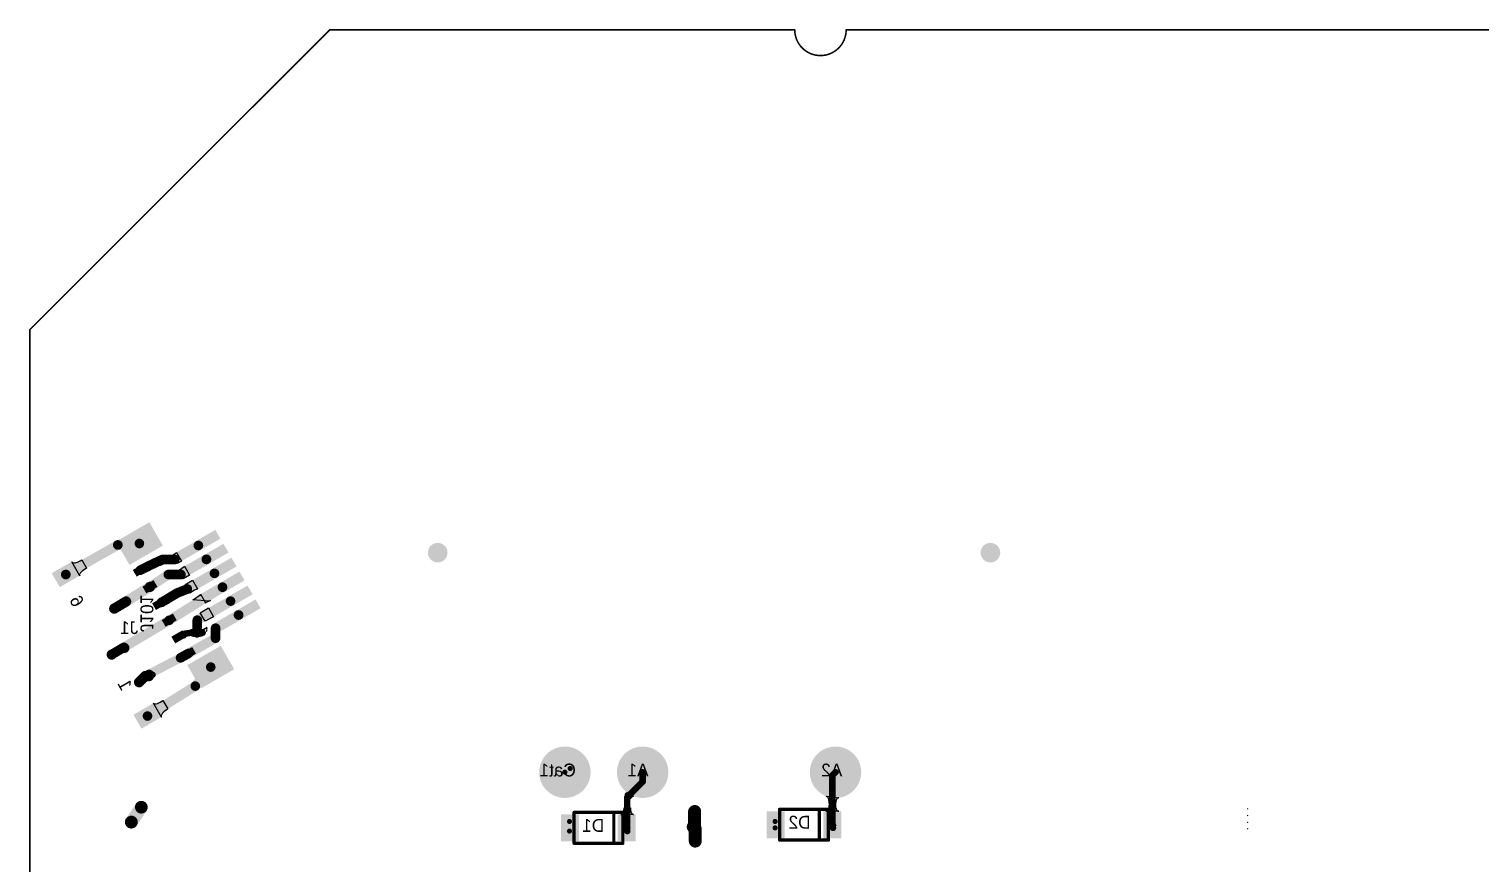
# Model space of a CAD drawing. Header units: millimetres. Extents: x 225 to 632, y 90 to 298.
# Drawn here: x 225.4 to 338.3, y 232.9 to 297.8 of the extents above; entities that cross this region are included whole.
import ezdxf

# ---------------------------------------------------------------- set-up
doc = ezdxf.new("R2010")
doc.units = ezdxf.units.MM
for name, color, linetype in [('BottomLayer', 5, 'Continuous'), ('BottomOverlay', 54, 'Continuous'), ('Mechanical4', 56, 'Continuous'), ('ViaHoleLayer', 16, 'Continuous')]:
    doc.layers.add(name, color=color, linetype=linetype)

# ---------------------------------------------------------------- blocks, each defined once
blk = doc.blocks.new('_____________4_______________B_7')
at = {"layer": 'BottomLayer', "const_width": 2}
blk.add_lwpolyline([(-1, 0, 1), (1, 0, 1)], format="xyb", close=True, dxfattribs=at)
blk = doc.blocks.new('_____________4_______________B_17')
at = {"layer": 'BottomLayer', "const_width": 2}
blk.add_lwpolyline([(-1, 0, 1), (1, 0, 1)], format="xyb", close=True, dxfattribs=at)
blk = doc.blocks.new('_____________4_______________B_18')
at = {"layer": 'BottomLayer', "const_width": 2}
blk.add_lwpolyline([(-1, 0, 1), (1, 0, 1)], format="xyb", close=True, dxfattribs=at)
blk = doc.blocks.new('504050_0691_B_54')
at = {"layer": 'BottomLayer'}
for points in [[(-5.73, 3.49), (-6.98, 3.49), (-5.73, 1.69), (-6.98, 1.69)], [(5.73, 1.69), (6.98, 1.69), (5.73, 3.49), (6.98, 3.49)], [(-3.45, -2.1), (-4.05, -2.1), (-3.45, -3.1), (-4.05, -3.1)], [(-1.95, -2.1), (-2.55, -2.1), (-1.95, -3.1), (-2.55, -3.1)], [(-0.45, -2.1), (-1.05, -2.1), (-0.45, -3.1), (-1.05, -3.1)], [(1.05, -2.1), (0.45, -2.1), (1.05, -3.1), (0.45, -3.1)], [(2.55, -2.1), (1.95, -2.1), (2.55, -3.1), (1.95, -3.1)], [(4.05, -2.1), (3.45, -2.1), (4.05, -3.1), (3.45, -3.1)]]:
    blk.add_solid(points, dxfattribs=at)
at = {"layer": 'BottomOverlay', "text_generation_flag": 2}
for s, p in [('6', (3.75, 3.38)), ('1', (-3.75, 3.38))]:
    blk.add_text(s, height=1, rotation=180, dxfattribs=at).set_placement(p)
blk = doc.blocks.new('TM___P2_F2_B_B_56')
at = {"layer": 'BottomLayer'}
for points in [[(-2.9, -1.05), (-1.5, -1.05), (-2.9, 1.05), (-1.5, 1.05)], [(1.5, -1.05), (2.9, -1.05), (1.5, 1.05), (2.9, 1.05)]]:
    blk.add_solid(points, dxfattribs=at)
at = {"layer": 'BottomOverlay', "const_width": 0.254}
for points in [[(-1.9, -1.2), (-1.9, 1.2)], [(-1.9, 1.2), (1.9, 1.2)], [(1.2, -1.2), (1.2, 1.2)], [(1.9, -1.2), (1.9, 1.2)], [(-1.9, -1.2), (1.9, -1.2)]]:
    blk.add_lwpolyline(points, dxfattribs=at)
at = {"layer": 'BottomOverlay', "const_width": 0.127}
for points in [[(-1.96, 1.2, 1), (-1.84, 1.2, 1)], [(-1.96, 1.2, 1), (-1.84, 1.2, 1)], [(1.14, 1.2, 1), (1.26, 1.2, 1)], [(1.84, 1.2, 1), (1.96, 1.2, 1)], [(1.84, 1.2, 1), (1.96, 1.2, 1)], [(-1.96, -1.2, 1), (-1.84, -1.2, 1)], [(-1.96, -1.2, 1), (-1.84, -1.2, 1)], [(1.14, -1.2, 1), (1.26, -1.2, 1)], [(1.84, -1.2, 1), (1.96, -1.2, 1)], [(1.84, -1.2, 1), (1.96, -1.2, 1)]]:
    blk.add_lwpolyline(points, format="xyb", close=True, dxfattribs=at)
blk = doc.blocks.new('TM___P2_F2_B_B_58')
at = {"layer": 'BottomLayer'}
for points in [[(-2.9, -1.05), (-1.5, -1.05), (-2.9, 1.05), (-1.5, 1.05)], [(1.5, -1.05), (2.9, -1.05), (1.5, 1.05), (2.9, 1.05)]]:
    blk.add_solid(points, dxfattribs=at)
at = {"layer": 'BottomOverlay', "const_width": 0.254}
for points in [[(-1.9, -1.2), (-1.9, 1.2)], [(-1.9, 1.2), (1.9, 1.2)], [(1.2, -1.2), (1.2, 1.2)], [(1.9, -1.2), (1.9, 1.2)], [(-1.9, -1.2), (1.9, -1.2)]]:
    blk.add_lwpolyline(points, dxfattribs=at)
at = {"layer": 'BottomOverlay', "const_width": 0.127}
for points in [[(-1.96, 1.2, 1), (-1.84, 1.2, 1)], [(-1.96, 1.2, 1), (-1.84, 1.2, 1)], [(1.14, 1.2, 1), (1.26, 1.2, 1)], [(1.84, 1.2, 1), (1.96, 1.2, 1)], [(1.84, 1.2, 1), (1.96, 1.2, 1)], [(-1.96, -1.2, 1), (-1.84, -1.2, 1)], [(-1.96, -1.2, 1), (-1.84, -1.2, 1)], [(1.14, -1.2, 1), (1.26, -1.2, 1)], [(1.84, -1.2, 1), (1.96, -1.2, 1)], [(1.84, -1.2, 1), (1.96, -1.2, 1)]]:
    blk.add_lwpolyline(points, format="xyb", close=True, dxfattribs=at)
blk = doc.blocks.new('CESI_B7023293_78')
at = {"layer": 'BottomLayer', "const_width": 0.762}
blk.add_lwpolyline([(39.62, 18.5, 1), (40.38, 18.5, 1)], format="xyb", close=True, dxfattribs=at)
blk = doc.blocks.new('CESI_B7023293_80')
at = {"layer": 'BottomLayer', "const_width": 0.762}
blk.add_lwpolyline([(39.62, 18.5, 1), (40.38, 18.5, 1)], format="xyb", close=True, dxfattribs=at)
blk = doc.blocks.new('AXON6P_B_115')
at = {"layer": 'BottomLayer'}
for points in [[(-6.6, 2.4), (-4.5, 2.4), (-6.6, 5.4), (-4.5, 5.4)], [(4.5, 2.4), (6.6, 2.4), (4.5, 5.4), (6.6, 5.4)], [(-3.52, -1.75), (-2.73, -1.75), (-3.52, 1.75), (-2.73, 1.75)], [(-2.27, -1.75), (-1.48, -1.75), (-2.27, 1.75), (-1.48, 1.75)], [(-1.02, -1.75), (-0.23, -1.75), (-1.02, 1.75), (-0.23, 1.75)], [(0.23, -1.75), (1.02, -1.75), (0.23, 1.75), (1.02, 1.75)], [(1.48, -1.75), (2.27, -1.75), (1.48, 1.75), (2.27, 1.75)], [(2.73, -1.75), (3.52, -1.75), (2.73, 1.75), (3.52, 1.75)]]:
    blk.add_solid(points, dxfattribs=at)
at = {"layer": 'BottomOverlay', "text_generation_flag": 2}
for s, p in [('1', (-3.13, 3.59)), ('6', (3.13, 3.59))]:
    blk.add_text(s, height=1, rotation=180, dxfattribs=at).set_placement(p)

msp = doc.modelspace()

# ---------------------------------------------------------------- linework, layer by layer
at = {"layer": 'BottomLayer'}
for p, q in [((229.34, 255.29), (228.72, 256.37)), ((228.72, 256.37), (228.75, 256.33)), ((229.15, 256.35), (229.26, 256.39)), ((229.26, 256.39), (229.37, 256.45)), ((229.37, 256.45), (229.5, 256.52)), ((229.5, 256.52), (229.87, 255.87)), ((236.53, 256.87), (236.87, 257.09)), ((236.92, 256.23), (236.53, 256.87)), ((236.87, 257.09), (237.25, 256.42)), ((237.24, 256.41), (236.92, 256.23)), ((237.25, 256.42), (237.24, 256.41)), ((237.25, 256.42), (237.25, 256.42)), ((228.75, 256.33), (228.79, 256.3)), ((228.79, 256.3), (228.84, 256.29)), ((228.84, 256.29), (228.9, 256.29)), ((228.9, 256.29), (228.97, 256.3)), ((228.97, 256.3), (229.06, 256.32)), ((229.06, 256.32), (229.15, 256.35)), ((229.34, 255.43), (229.32, 255.38)), ((229.32, 255.38), (229.32, 255.33)), ((229.32, 255.33), (229.34, 255.29)), ((229.37, 255.48), (229.34, 255.43)), ((229.41, 255.54), (229.37, 255.48)), ((229.47, 255.6), (229.41, 255.54)), ((229.55, 255.66), (229.47, 255.6)), ((229.75, 255.8), (229.55, 255.66)), ((229.87, 255.87), (229.75, 255.8)), ((234.13, 256.05), (234.16, 256.06)), ((234.37, 255.6), (234.13, 256.05)), ((234.16, 256.06), (234.21, 256.09)), ((234.21, 256.09), (234.23, 256.1)), ((234.23, 256.1), (234.24, 256.11)), ((234.24, 256.11), (234.25, 256.12)), ((234.25, 256.12), (234.26, 256.14)), ((234.26, 256.15), (234.27, 256.16)), ((234.26, 256.14), (234.26, 256.15)), ((234.27, 256.16), (234.53, 255.65)), ((234.39, 255.61), (234.37, 255.6)), ((234.41, 255.62), (234.39, 255.61)), ((234.45, 255.64), (234.41, 255.62)), ((234.46, 255.65), (234.45, 255.64)), ((234.48, 255.65), (234.46, 255.65)), ((234.49, 255.65), (234.48, 255.65)), ((234.51, 255.65), (234.49, 255.65)), ((234.52, 255.65), (234.51, 255.65)), ((234.53, 255.65), (234.52, 255.65)), ((237.01, 255.7), (237.1, 255.75)), ((237.39, 255.05), (237.01, 255.7)), ((237.1, 255.75), (237.47, 256)), ((237.88, 255.34), (237.39, 255.05)), ((237.47, 256), (237.48, 256.02)), ((237.48, 256.02), (237.48, 256.03)), ((237.48, 256.03), (237.88, 255.34)), ((237.51, 254.57), (238.1, 254.94)), ((237.89, 253.93), (237.51, 254.57)), ((238.27, 254.15), (237.89, 253.93)), ((238.1, 254.94), (238.5, 254.26)), ((238.44, 254.23), (238.27, 254.15)), ((238.47, 254.25), (238.44, 254.23)), ((238.49, 254.26), (238.47, 254.25)), ((238.5, 254.26), (238.49, 254.26)), ((238.13, 253.4), (238.25, 253.48)), ((239.4, 253.3), (238.13, 253.4)), ((238.25, 253.48), (238.69, 253.79)), ((238.69, 253.79), (238.72, 253.82)), ((238.72, 253.82), (238.73, 253.84)), ((238.73, 253.84), (238.73, 253.86)), ((238.73, 253.86), (239.13, 253.17)), ((239.13, 253.17), (239.29, 253.27)), ((239.29, 253.27), (239.51, 253.37)), ((239.51, 253.37), (239.4, 253.3)), ((238.71, 252.39), (239.35, 252.78)), ((239.09, 251.74), (238.71, 252.39)), ((239.58, 252.02), (239.09, 251.74)), ((239.35, 252.78), (239.75, 252.09)), ((239.68, 252.07), (239.58, 252.02)), ((239.72, 252.08), (239.68, 252.07)), ((239.74, 252.09), (239.72, 252.08)), ((239.75, 252.09), (239.74, 252.09)), ((238, 250.6), (238, 251.1)), ((238, 251.1), (238.03, 251.1)), ((238.03, 251.1), (238.11, 251.11)), ((238.11, 251.11), (238.13, 251.11)), ((238.13, 251.11), (238.15, 251.11)), ((238.15, 251.11), (238.17, 251.12)), ((238.17, 251.12), (238.19, 251.13)), ((238.19, 251.13), (238.2, 251.13)), ((238.2, 251.13), (238.21, 251.14)), ((238.21, 251.14), (238.21, 250.56)), ((238.69, 250.56), (238.69, 251.14)), ((238.69, 251.14), (238.7, 251.13)), ((238.7, 251.13), (238.71, 251.13)), ((238.71, 251.13), (238.73, 251.12)), ((238.73, 251.12), (238.75, 251.11)), ((238.75, 251.11), (238.77, 251.11)), ((238.77, 251.11), (238.79, 251.11)), ((238.79, 251.11), (238.84, 251.1)), ((238.84, 251.1), (238.9, 251.1)), ((238.9, 251.1), (238.9, 250.6)), ((238.06, 250.6), (238, 250.6)), ((238.11, 250.59), (238.06, 250.6)), ((238.13, 250.59), (238.11, 250.59)), ((238.15, 250.59), (238.13, 250.59)), ((238.17, 250.58), (238.15, 250.59)), ((238.19, 250.57), (238.17, 250.58)), ((238.2, 250.57), (238.19, 250.57)), ((238.21, 250.56), (238.2, 250.57)), ((238.7, 250.57), (238.69, 250.56)), ((238.71, 250.57), (238.7, 250.57)), ((238.73, 250.58), (238.71, 250.57)), ((238.75, 250.59), (238.73, 250.58)), ((238.77, 250.59), (238.75, 250.59)), ((238.79, 250.59), (238.77, 250.59)), ((238.87, 250.6), (238.79, 250.59)), ((238.9, 250.6), (238.87, 250.6)), ((235.69, 244.28), (235.07, 245.36)), ((235.07, 245.36), (235.1, 245.33)), ((235.1, 245.33), (235.14, 245.31)), ((235.14, 245.31), (235.18, 245.3)), ((235.18, 245.3), (235.24, 245.31)), ((235.24, 245.31), (235.31, 245.32)), ((235.31, 245.32), (235.39, 245.35)), ((235.39, 245.35), (235.48, 245.39)), ((235.48, 245.39), (235.58, 245.44)), ((235.58, 245.44), (235.81, 245.57)), ((235.81, 245.57), (236.19, 244.92)), ((235.68, 244.44), (235.67, 244.39)), ((235.67, 244.39), (235.67, 244.33)), ((235.67, 244.33), (235.69, 244.28)), ((235.71, 244.5), (235.68, 244.44)), ((235.75, 244.56), (235.71, 244.5)), ((235.8, 244.63), (235.75, 244.56)), ((235.88, 244.7), (235.8, 244.63)), ((236.07, 244.84), (235.88, 244.7)), ((236.19, 244.92), (236.07, 244.84)), ((271.75, 238.23), (271.89, 238.43)), ((271.89, 238.43), (272.4, 238.14)), ((271.67, 237.22), (272.17, 237.22)), ((271.67, 237.13), (271.67, 237.22)), ((272.1, 237.88), (271.75, 238.23)), ((272.28, 238.05), (272.1, 237.88)), ((272.17, 237.22), (272.18, 237.13)), ((272.34, 238.1), (272.28, 238.05)), ((272.36, 238.12), (272.34, 238.1)), ((272.38, 238.13), (272.36, 238.12)), ((272.39, 238.14), (272.38, 238.13)), ((272.4, 238.14), (272.39, 238.14)), ((287.43, 238.12), (287.39, 238.14)), ((287.39, 238.14), (288.38, 238.02)), ((287.47, 238.09), (287.43, 238.12)), ((287.51, 238.05), (287.47, 238.09)), ((287.54, 238), (287.51, 238.05)), ((287.57, 237.95), (287.54, 238)), ((287.59, 237.89), (287.57, 237.95)), ((287.6, 237.82), (287.59, 237.89)), ((287.59, 237.15), (287.6, 237.22)), ((287.62, 237.74), (287.6, 237.82)), ((287.6, 237.22), (287.62, 237.29)), ((287.62, 237.66), (287.62, 237.74)), ((287.63, 237.56), (287.62, 237.66)), ((287.62, 237.38), (287.63, 237.47)), ((287.62, 237.29), (287.62, 237.38)), ((288.12, 237.5), (287.63, 237.56)), ((287.63, 237.47), (288.12, 237.47)), ((288.13, 237.59), (288.12, 237.5)), ((288.12, 237.47), (288.13, 237.38)), ((288.14, 237.68), (288.13, 237.59)), ((288.13, 237.38), (288.13, 237.29)), ((288.13, 237.29), (288.15, 237.22)), ((288.15, 237.75), (288.14, 237.68)), ((288.17, 237.81), (288.15, 237.75)), ((288.15, 237.22), (288.16, 237.15)), ((288.19, 237.87), (288.17, 237.81)), ((288.22, 237.92), (288.19, 237.87)), ((288.25, 237.96), (288.22, 237.92)), ((288.29, 237.99), (288.25, 237.96)), ((288.33, 238.01), (288.29, 237.99)), ((288.38, 238.02), (288.33, 238.01)), ((272.42, 236.72), (271.42, 236.72)), ((271.42, 236.72), (271.47, 236.72)), ((271.47, 236.72), (271.51, 236.74)), ((271.51, 236.74), (271.55, 236.76)), ((271.55, 236.76), (271.58, 236.8)), ((271.58, 236.8), (271.61, 236.84)), ((271.61, 236.84), (271.63, 236.9)), ((271.63, 236.9), (271.65, 236.97)), ((271.65, 236.97), (271.66, 237.04)), ((271.66, 237.04), (271.67, 237.13)), ((272.18, 237.13), (272.18, 237.04)), ((272.18, 237.04), (272.2, 236.97)), ((272.2, 236.97), (272.21, 236.9)), ((272.21, 236.9), (272.24, 236.84)), ((272.24, 236.84), (272.26, 236.8)), ((272.26, 236.8), (272.3, 236.76)), ((272.3, 236.76), (272.33, 236.74)), ((272.33, 236.74), (272.38, 236.72)), ((272.38, 236.72), (272.42, 236.72)), ((288.37, 236.97), (287.38, 236.97)), ((287.38, 236.97), (287.42, 236.97)), ((287.42, 236.97), (287.47, 236.99)), ((287.47, 236.99), (287.5, 237.01)), ((287.5, 237.01), (287.54, 237.05)), ((287.54, 237.05), (287.56, 237.09)), ((287.56, 237.09), (287.59, 237.15)), ((288.16, 237.15), (288.19, 237.09)), ((288.19, 237.09), (288.21, 237.05)), ((288.21, 237.05), (288.25, 237.01)), ((288.25, 237.01), (288.28, 236.99)), ((288.28, 236.99), (288.33, 236.97)), ((288.33, 236.97), (288.37, 236.97))]:
    msp.add_line(p, q, dxfattribs=at)
for points, const_width in [([(228.25, 255.38), (232.3, 257.68)], 0.75), ([(232.3, 257.68), (233.98, 257.79)], 0.75), ([(236.72, 256.55), (238.56, 257.64)], 0.75), ([(234.25, 255.82), (234.64, 256.01)], 0.75), ([(234.62, 256.02), (234.64, 256.02)], 0.75), ([(234.64, 256.02), (235.04, 256.21)], 0.75), ([(234.63, 256.03), (234.99, 256.21)], 0.5), ([(235.04, 256.21), (235.42, 256.39)], 0.75), ([(234.99, 256.21), (235.03, 256.23)], 0.5), ([(235.03, 256.23), (235.4, 256.43)], 0.5), ([(235.42, 256.39), (235.77, 256.55)], 0.75), ([(235.77, 256.55), (236.72, 256.55)], 0.75), ([(237.2, 255.38), (239.19, 256.56)], 0.75), ([(234.05, 255.72), (234.25, 255.82)], 0.75), ([(234.05, 255.72), (234.15, 255.83)], 0.5), ([(234.15, 255.83), (234.25, 255.83)], 0.5), ([(234.25, 255.83), (234.62, 256.02)], 0.5), ([(234.62, 256.02), (234.63, 256.03)], 0.5), ([(234.8, 254.42), (236.22, 255.38)], 0.75), ([(236.22, 255.38), (237.2, 255.38)], 0.75), ([(237.7, 254.25), (239.81, 255.47)], 0.75), ([(232.94, 253.28), (234.8, 254.42)], 0.8), ([(236.3, 251.82), (240.44, 254.39)], 0.75), ([(236.48, 253.68), (236.9, 253.93)], 0.75), ([(236.9, 253.93), (237.7, 254.25)], 0.75), ([(232.02, 252.73), (232.94, 253.28)], 0.8), ([(235.55, 253.12), (235.69, 253.21)], 0.5), ([(235.69, 253.21), (236.09, 253.44)], 0.75), ([(236.09, 253.44), (236.48, 253.68)], 0.75), ([(238.47, 251.83), (241.06, 253.31)], 0.75), ([(232.77, 249.72), (236.3, 251.82)], 0.75), ([(238.45, 250.86), (238.47, 251.83)], 0.75), ([(239.9, 251.2), (241.69, 252.23)], 0.75), ([(237.05, 250.52), (237.17, 250.65)], 0.5), ([(237.17, 250.65), (237.42, 250.65)], 0.5), ([(237.42, 250.68), (237.52, 250.78)], 0.5), ([(237.42, 250.65), (237.42, 250.68)], 0.5), ([(237.52, 250.78), (238, 250.85)], 0.5), ([(237.79, 249.24), (239.9, 250.43)], 0.75), ([(238, 250.85), (238.45, 250.85)], 0.5), ([(238.45, 250.85), (238.45, 250.86)], 0.75), ([(238.45, 250.86), (238.45, 250.86)], 0.75), ([(238.45, 250.85), (238.9, 250.85)], 0.5), ([(239.9, 250.43), (239.9, 251.2)], 0.75), ([(231.82, 249.15), (232.77, 249.72)], 0.75), ([(232.77, 249.67), (232.79, 249.69)], 0.6), ([(237.18, 248.9), (237.79, 249.24)], 0.75), ([(234.7, 247.62), (237.18, 248.9)], 0.7), ([(237.18, 248.9), (237.18, 248.9)], 0.75), ([(237.18, 248.9), (237.8, 249.22)], 0.7), ([(238.32, 246.7), (239.52, 248.18)], 0.75), ([(233.95, 247), (234.43, 247.48)], 0.8), ([(234.43, 247.48), (234.72, 247.48)], 0.8), ([(234.43, 247.48), (234.7, 247.62)], 0.5), ([(234.72, 247.48), (234.72, 247.58)], 0.8), ([(234.72, 247.58), (235, 247.58)], 0.5), ([(234.61, 244.37), (238.32, 246.7)], 0.75), ([(271.92, 238.06), (273.12, 239.26)], 0.5), ([(273.12, 239.26), (273.12, 240)], 0.5), ([(287.87, 239.75), (288.12, 240)], 0.5), ([(287.87, 235.92), (287.87, 239.75)], 0.5), ([(271.92, 236.17), (271.92, 238.06)], 0.5), ([(233.35, 236.12), (234.13, 237.28)], 1), ([(277.15, 236.92), (277.17, 236.95)], 1), ([(277.15, 235.75), (277.15, 236.92)], 1), ([(271.92, 235.72), (271.92, 236.17)], 0.5), ([(277.05, 235.75), (277.21, 235.59)], 1), ([(277.05, 235.75), (277.15, 235.75)], 1), ([(277.21, 234.64), (277.21, 235.59)], 1), ([(287.87, 235.92), (287.92, 235.87)], 0.5), ([(287.87, 235.72), (287.87, 235.92)], 0.5), ([(287.92, 235.67), (287.92, 235.87)], 0.5), ([(271.88, 235.67), (271.92, 235.72)], 0.5), ([(271.88, 235.67), (271.92, 235.63)], 0.5), ([(271.92, 235.42), (271.92, 235.63)], 0.5), ([(287.87, 235.72), (287.92, 235.67)], 0.5)]:
    msp.add_lwpolyline(points, dxfattribs=dict(at, const_width=const_width))
for points, const_width in [([(232.11, 257.68, 1), (232.49, 257.68, 1)], 0.375), ([(232.11, 257.68, 1), (232.49, 257.68, 1)], 0.375), ([(233.79, 257.79, 1), (234.16, 257.79, 1)], 0.375), ([(238.38, 257.64, 1), (238.75, 257.64, 1)], 0.375), ([(234.43, 256.02, 1), (234.8, 256.02, 1)], 0.375), ([(234.45, 256.02, 1), (234.82, 256.02, 1)], 0.375), ([(234.45, 256.02, 1), (234.82, 256.02, 1)], 0.375), ([(234.45, 256.01, 1), (234.83, 256.01, 1)], 0.375), ([(234.85, 256.21, 1), (235.22, 256.21, 1)], 0.375), ([(234.85, 256.21, 1), (235.22, 256.21, 1)], 0.375), ([(234.87, 256.21, 1), (235.12, 256.21, 1)], 0.25), ([(234.87, 256.21, 1), (235.12, 256.21, 1)], 0.25), ([(234.9, 256.23, 1), (235.15, 256.23, 1)], 0.25), ([(234.9, 256.23, 1), (235.15, 256.23, 1)], 0.25), ([(234.93, 256.23, 1), (235.13, 256.23, 1)], 0.2), ([(235.23, 256.39, 1), (235.61, 256.39, 1)], 0.375), ([(235.23, 256.39, 1), (235.61, 256.39, 1)], 0.375), ([(235.28, 256.43, 1), (235.52, 256.43, 1)], 0.25), ([(235.3, 256.43, 1), (235.5, 256.43, 1)], 0.2), ([(235.59, 256.55, 1), (235.96, 256.55, 1)], 0.375), ([(235.59, 256.55, 1), (235.96, 256.55, 1)], 0.375), ([(236.54, 256.55, 1), (236.91, 256.55, 1)], 0.375), ([(236.54, 256.55, 1), (236.91, 256.55, 1)], 0.375), ([(239, 256.56, 1), (239.38, 256.56, 1)], 0.375), ([(228.06, 255.38, 1), (228.44, 255.38, 1)], 0.375), ([(228.15, 255.38, 1), (228.35, 255.38, 1)], 0.2), ([(233.72, 255.58, 1), (233.92, 255.58, 1)], 0.2), ([(233.86, 255.72, 1), (234.23, 255.72, 1)], 0.375), ([(233.92, 255.72, 1), (234.17, 255.72, 1)], 0.25), ([(234.06, 255.82, 1), (234.44, 255.82, 1)], 0.375), ([(234.06, 255.82, 1), (234.44, 255.82, 1)], 0.375), ([(234.03, 255.83, 1), (234.28, 255.83, 1)], 0.25), ([(234.03, 255.83, 1), (234.28, 255.83, 1)], 0.25), ([(234.13, 255.83, 1), (234.37, 255.83, 1)], 0.25), ([(234.13, 255.83, 1), (234.37, 255.83, 1)], 0.25), ([(234.15, 255.83, 1), (234.35, 255.83, 1)], 0.2), ([(234.49, 256.02, 1), (234.74, 256.02, 1)], 0.25), ([(234.49, 256.02, 1), (234.74, 256.02, 1)], 0.25), ([(234.51, 256.03, 1), (234.76, 256.03, 1)], 0.25), ([(234.51, 256.03, 1), (234.76, 256.03, 1)], 0.25), ([(234.54, 256.01, 1), (234.74, 256.01, 1)], 0.2), ([(236.04, 255.38, 1), (236.41, 255.38, 1)], 0.375), ([(236.04, 255.38, 1), (236.41, 255.38, 1)], 0.375), ([(237.01, 255.38, 1), (237.39, 255.38, 1)], 0.375), ([(237.01, 255.38, 1), (237.39, 255.38, 1)], 0.375), ([(239.63, 255.47, 1), (240, 255.47, 1)], 0.375), ([(234.6, 254.42, 1), (235, 254.42, 1)], 0.4), ([(234.61, 254.42, 1), (234.98, 254.42, 1)], 0.375), ([(236.71, 253.93, 1), (237.09, 253.93, 1)], 0.375), ([(236.71, 253.93, 1), (237.09, 253.93, 1)], 0.375), ([(236.8, 253.93, 1), (237, 253.93, 1)], 0.2), ([(237.51, 254.25, 1), (237.89, 254.25, 1)], 0.375), ([(237.51, 254.25, 1), (237.89, 254.25, 1)], 0.375), ([(240.25, 254.39, 1), (240.63, 254.39, 1)], 0.375), ([(231.82, 252.73, 1), (232.22, 252.73, 1)], 0.4), ([(231.82, 252.73, 1), (232.22, 252.73, 1)], 0.4), ([(232.74, 253.28, 1), (233.14, 253.28, 1)], 0.4), ([(232.74, 253.28, 1), (233.14, 253.28, 1)], 0.4), ([(232.74, 253.28, 1), (233.14, 253.28, 1)], 0.4), ([(235.23, 252.98, 1), (235.42, 252.98, 1)], 0.2), ([(235.42, 253.12, 1), (235.67, 253.12, 1)], 0.25), ([(235.51, 253.21, 1), (235.88, 253.21, 1)], 0.375), ([(235.57, 253.21, 1), (235.82, 253.21, 1)], 0.25), ([(235.6, 253.2, 1), (235.8, 253.2, 1)], 0.2), ([(235.9, 253.44, 1), (236.28, 253.44, 1)], 0.375), ([(235.9, 253.44, 1), (236.28, 253.44, 1)], 0.375), ([(236, 253.42, 1), (236.2, 253.42, 1)], 0.2), ([(236.3, 253.68, 1), (236.67, 253.68, 1)], 0.375), ([(236.3, 253.68, 1), (236.67, 253.68, 1)], 0.375), ([(236.4, 253.65, 1), (236.6, 253.65, 1)], 0.2), ([(240.88, 253.31, 1), (241.25, 253.31, 1)], 0.375), ([(236.11, 251.82, 1), (236.48, 251.82, 1)], 0.375), ([(236.11, 251.82, 1), (236.48, 251.82, 1)], 0.375), ([(238.29, 251.83, 1), (238.66, 251.83, 1)], 0.375), ([(238.29, 251.83, 1), (238.66, 251.83, 1)], 0.375), ([(241.5, 252.23, 1), (241.88, 252.23, 1)], 0.375), ([(236.92, 250.52, 1), (237.17, 250.52, 1)], 0.25), ([(237.05, 250.65, 1), (237.3, 250.65, 1)], 0.25), ([(237.05, 250.65, 1), (237.3, 250.65, 1)], 0.25), ([(237.3, 250.68, 1), (237.55, 250.68, 1)], 0.25), ([(237.3, 250.68, 1), (237.55, 250.68, 1)], 0.25), ([(237.3, 250.65, 1), (237.55, 250.65, 1)], 0.25), ([(237.3, 250.65, 1), (237.55, 250.65, 1)], 0.25), ([(237.32, 250.65, 1), (237.52, 250.65, 1)], 0.2), ([(237.4, 250.78, 1), (237.65, 250.78, 1)], 0.25), ([(237.4, 250.78, 1), (237.65, 250.78, 1)], 0.25), ([(237.88, 250.85, 1), (238.12, 250.85, 1)], 0.25), ([(237.88, 250.85, 1), (238.12, 250.85, 1)], 0.25), ([(237.9, 250.85, 1), (238.1, 250.85, 1)], 0.2), ([(238.26, 250.86, 1), (238.64, 250.86, 1)], 0.375), ([(238.26, 250.86, 1), (238.64, 250.86, 1)], 0.375), ([(238.26, 250.86, 1), (238.64, 250.86, 1)], 0.375), ([(238.26, 250.86, 1), (238.64, 250.86, 1)], 0.375), ([(238.26, 250.85, 1), (238.64, 250.85, 1)], 0.375), ([(238.32, 250.85, 1), (238.57, 250.85, 1)], 0.25), ([(238.32, 250.85, 1), (238.57, 250.85, 1)], 0.25), ([(238.35, 250.85, 1), (238.55, 250.85, 1)], 0.2), ([(238.78, 250.85, 1), (239.02, 250.85, 1)], 0.25), ([(238.8, 250.85, 1), (239, 250.85, 1)], 0.2), ([(239.71, 251.2, 1), (240.09, 251.2, 1)], 0.375), ([(239.71, 251.2, 1), (240.09, 251.2, 1)], 0.375), ([(239.71, 250.43, 1), (240.09, 250.43, 1)], 0.375), ([(239.71, 250.43, 1), (240.09, 250.43, 1)], 0.375), ([(232.59, 249.72, 1), (232.96, 249.72, 1)], 0.375), ([(232.59, 249.72, 1), (232.96, 249.72, 1)], 0.375), ([(232.6, 249.67, 1), (233, 249.67, 1)], 0.4), ([(232.62, 249.67, 1), (232.92, 249.67, 1)], 0.3), ([(232.64, 249.69, 1), (232.94, 249.69, 1)], 0.3), ([(236.78, 250.4, 1), (236.97, 250.4, 1)], 0.2), ([(237.6, 249.24, 1), (237.97, 249.24, 1)], 0.375), ([(237.6, 249.24, 1), (237.97, 249.24, 1)], 0.375), ([(231.63, 249.15, 1), (232.02, 249.15, 1)], 0.4), ([(231.64, 249.15, 1), (232.01, 249.15, 1)], 0.375), ([(236.99, 248.9, 1), (237.36, 248.9, 1)], 0.375), ([(236.99, 248.9, 1), (237.36, 248.9, 1)], 0.375), ([(236.99, 248.9, 1), (237.36, 248.9, 1)], 0.375), ([(237, 248.9, 1), (237.35, 248.9, 1)], 0.35), ([(237, 248.9, 1), (237.35, 248.9, 1)], 0.35), ([(237.62, 249.22, 1), (237.97, 249.22, 1)], 0.35), ([(239.34, 248.18, 1), (239.71, 248.18, 1)], 0.375), ([(233.75, 247, 1), (234.15, 247, 1)], 0.4), ([(233.75, 247, 1), (234.15, 247, 1)], 0.4), ([(234.23, 247.48, 1), (234.63, 247.48, 1)], 0.4), ([(234.23, 247.48, 1), (234.63, 247.48, 1)], 0.4), ([(234.3, 247.48, 1), (234.55, 247.48, 1)], 0.25), ([(234.52, 247.58, 1), (234.92, 247.58, 1)], 0.4), ([(234.52, 247.58, 1), (234.92, 247.58, 1)], 0.4), ([(234.52, 247.48, 1), (234.92, 247.48, 1)], 0.4), ([(234.52, 247.48, 1), (234.92, 247.48, 1)], 0.4), ([(234.53, 247.62, 1), (234.88, 247.62, 1)], 0.35), ([(234.58, 247.62, 1), (234.83, 247.62, 1)], 0.25), ([(234.6, 247.58, 1), (234.85, 247.58, 1)], 0.25), ([(234.88, 247.58, 1), (235.12, 247.58, 1)], 0.25), ([(238.14, 246.7, 1), (238.51, 246.7, 1)], 0.375), ([(238.14, 246.7, 1), (238.51, 246.7, 1)], 0.375), ([(234.42, 244.37, 1), (234.79, 244.37, 1)], 0.375), ([(234.51, 244.37, 1), (234.71, 244.37, 1)], 0.2), ([(266.97, 240, 1), (267.17, 240, 1)], 0.2), ([(267.38, 240.29, 1), (267.58, 240.29, 1)], 0.2), ([(273, 240, 1), (273.25, 240, 1)], 0.25), ([(273, 239.26, 1), (273.25, 239.26, 1)], 0.25), ([(273, 239.26, 1), (273.25, 239.26, 1)], 0.25), ([(287.75, 239.75, 1), (288, 239.75, 1)], 0.25), ([(287.75, 239.75, 1), (288, 239.75, 1)], 0.25), ([(288, 240, 1), (288.25, 240, 1)], 0.25), ([(271.8, 238.06, 1), (272.05, 238.06, 1)], 0.25), ([(271.8, 238.06, 1), (272.05, 238.06, 1)], 0.25), ([(233.88, 237.28, 1), (234.37, 237.28, 1)], 0.5), ([(233.92, 237.28, 1), (234.32, 237.28, 1)], 0.4), ([(276.9, 236.92, 1), (277.4, 236.92, 1)], 0.5), ([(276.9, 236.92, 1), (277.4, 236.92, 1)], 0.5), ([(276.92, 236.95, 1), (277.42, 236.95, 1)], 0.5), ([(276.97, 236.95, 1), (277.37, 236.95, 1)], 0.4), ([(233.1, 236.12, 1), (233.6, 236.12, 1)], 0.5), ([(233.15, 236.12, 1), (233.55, 236.12, 1)], 0.4), ([(267.33, 236.17, 1), (267.52, 236.17, 1)], 0.2), ([(271.8, 236.17, 1), (272.05, 236.17, 1)], 0.25), ([(271.8, 236.17, 1), (272.05, 236.17, 1)], 0.25), ([(271.82, 236.17, 1), (272.02, 236.17, 1)], 0.2), ([(276.8, 235.75, 1), (277.3, 235.75, 1)], 0.5), ([(276.8, 235.75, 1), (277.3, 235.75, 1)], 0.5), ([(276.9, 235.75, 1), (277.4, 235.75, 1)], 0.5), ([(276.9, 235.75, 1), (277.4, 235.75, 1)], 0.5), ([(276.96, 235.59, 1), (277.46, 235.59, 1)], 0.5), ([(276.96, 235.59, 1), (277.46, 235.59, 1)], 0.5), ([(276.95, 235.75, 1), (277.35, 235.75, 1)], 0.4), ([(283.32, 236.17, 1), (283.52, 236.17, 1)], 0.2), ([(287.75, 235.92, 1), (288, 235.92, 1)], 0.25), ([(287.75, 235.92, 1), (288, 235.92, 1)], 0.25), ([(287.75, 235.92, 1), (288, 235.92, 1)], 0.25), ([(287.8, 235.87, 1), (288.05, 235.87, 1)], 0.25), ([(287.8, 235.87, 1), (288.05, 235.87, 1)], 0.25), ([(287.82, 236.17, 1), (288.02, 236.17, 1)], 0.2), ([(267.33, 235.42, 1), (267.52, 235.42, 1)], 0.2), ([(271.75, 235.67, 1), (272, 235.67, 1)], 0.25), ([(271.75, 235.67, 1), (272, 235.67, 1)], 0.25), ([(271.8, 235.72, 1), (272.05, 235.72, 1)], 0.25), ([(271.8, 235.72, 1), (272.05, 235.72, 1)], 0.25), ([(271.8, 235.63, 1), (272.05, 235.63, 1)], 0.25), ([(271.8, 235.63, 1), (272.05, 235.63, 1)], 0.25), ([(271.8, 235.42, 1), (272.05, 235.42, 1)], 0.25), ([(271.82, 235.42, 1), (272.02, 235.42, 1)], 0.2), ([(276.96, 234.64, 1), (277.46, 234.64, 1)], 0.5), ([(277.01, 234.64, 1), (277.41, 234.64, 1)], 0.4), ([(283.32, 235.67, 1), (283.52, 235.67, 1)], 0.2), ([(287.75, 235.72, 1), (288, 235.72, 1)], 0.25), ([(287.75, 235.72, 1), (288, 235.72, 1)], 0.25), ([(287.8, 235.67, 1), (288.05, 235.67, 1)], 0.25), ([(287.8, 235.67, 1), (288.05, 235.67, 1)], 0.25), ([(287.82, 235.67, 1), (288.02, 235.67, 1)], 0.2)]:
    msp.add_lwpolyline(points, format="xyb", close=True, dxfattribs=dict(at, const_width=const_width))
at = {"layer": 'Mechanical4', "const_width": 0.12}
for points in [[(225.45, 274.42), (248.78, 297.75)], [(248.78, 297.75), (284.95, 297.75)], [(288.95, 297.75), (585.95, 297.75)], [(225.45, 112.77), (225.45, 274.42)]]:
    msp.add_lwpolyline(points, dxfattribs=at)
at = {"layer": 'Mechanical4', "const_width": 0.06}
for points in [[(248.75, 297.75, 1), (248.81, 297.75, 1)], [(248.75, 297.75, 1), (248.81, 297.75, 1)], [(284.92, 297.75, 1), (284.98, 297.75, 1)], [(284.92, 297.75, 1), (284.98, 297.75, 1)], [(288.92, 297.75, 1), (288.98, 297.75, 1)], [(288.92, 297.75, 1), (288.98, 297.75, 1)], [(225.42, 274.42, 1), (225.48, 274.42, 1)], [(225.42, 274.42, 1), (225.48, 274.42, 1)]]:
    msp.add_lwpolyline(points, format="xyb", close=True, dxfattribs=at)
at = {"layer": 'Mechanical4', "const_width": 0.12}
msp.add_lwpolyline([(288.95, 297.75, -1), (284.95, 297.75)], format="xyb", dxfattribs=at)
at = {"layer": 'ViaHoleLayer'}
for points, const_width in [([(235.38, 256.43, 1), (235.42, 256.43, 1)], 0.05), ([(228.23, 255.38, 1), (228.28, 255.38, 1)], 0.05), ([(233.8, 255.58, 1), (233.85, 255.58, 1)], 0.05), ([(234.23, 255.83, 1), (234.27, 255.83, 1)], 0.05), ([(234.61, 256.01, 1), (234.66, 256.01, 1)], 0.05), ([(235, 256.23, 1), (235.05, 256.23, 1)], 0.05), ([(232.86, 253.28, 1), (233.01, 253.28, 1)], 0.15), ([(235.3, 252.98, 1), (235.35, 252.98, 1)], 0.05), ([(235.67, 253.2, 1), (235.72, 253.2, 1)], 0.05), ([(236.08, 253.42, 1), (236.12, 253.42, 1)], 0.05), ([(236.48, 253.65, 1), (236.52, 253.65, 1)], 0.05), ([(236.87, 253.93, 1), (236.92, 253.93, 1)], 0.05), ([(231.95, 252.73, 1), (232.1, 252.73, 1)], 0.15), ([(237.98, 250.85, 1), (238.02, 250.85, 1)], 0.05), ([(238.43, 250.85, 1), (238.47, 250.85, 1)], 0.05), ([(238.88, 250.85, 1), (238.92, 250.85, 1)], 0.05), ([(232.73, 249.67, 1), (232.87, 249.67, 1)], 0.15), ([(236.85, 250.4, 1), (236.9, 250.4, 1)], 0.05), ([(237.4, 250.65, 1), (237.45, 250.65, 1)], 0.05), ([(231.75, 249.15, 1), (231.9, 249.15, 1)], 0.15), ([(234.65, 247.58, 1), (234.8, 247.58, 1)], 0.15), ([(233.88, 247, 1), (234.02, 247, 1)], 0.15), ([(234.58, 244.37, 1), (234.63, 244.37, 1)], 0.05), ([(267.05, 240, 1), (267.1, 240, 1)], 0.05), ([(267.46, 240.29, 1), (267.51, 240.29, 1)], 0.05), ([(234.05, 237.28, 1), (234.2, 237.28, 1)], 0.15), ([(320.15, 237.15, 1), (320.2, 237.15, 1)], 0.05), ([(233.28, 236.12, 1), (233.42, 236.12, 1)], 0.15), ([(267.4, 236.17, 1), (267.45, 236.17, 1)], 0.05), ([(271.9, 236.17, 1), (271.95, 236.17, 1)], 0.05), ([(277.1, 236.95, 1), (277.25, 236.95, 1)], 0.15), ([(283.4, 236.17, 1), (283.45, 236.17, 1)], 0.05), ([(287.9, 236.17, 1), (287.95, 236.17, 1)], 0.05), ([(320.15, 236.63, 1), (320.2, 236.63, 1)], 0.05), ([(320.15, 236.1, 1), (320.2, 236.1, 1)], 0.05), ([(267.4, 235.42, 1), (267.45, 235.42, 1)], 0.05), ([(271.9, 235.42, 1), (271.95, 235.42, 1)], 0.05), ([(277.08, 235.75, 1), (277.22, 235.75, 1)], 0.15), ([(283.4, 235.67, 1), (283.45, 235.67, 1)], 0.05), ([(287.9, 235.67, 1), (287.95, 235.67, 1)], 0.05), ([(320.15, 235.6, 1), (320.2, 235.6, 1)], 0.05), ([(277.13, 234.64, 1), (277.28, 234.64, 1)], 0.15)]:
    msp.add_lwpolyline(points, format="xyb", close=True, dxfattribs=dict(at, const_width=const_width))

# ---------------------------------------------------------------- block references
for name, p, rotation in [('AXON6P_B_115', (240.13, 254.93), 120), ('504050_0691_B_54', (233.67, 251.18), 120), ('CESI_B7023293_78', (275.68, 217.08), 90), ('CESI_B7023293_80', (318.67, 217.08), 90), ('_____________4_______________B_7', (267.07, 240), 180), ('_____________4_______________B_18', (273.12, 240), 180), ('_____________4_______________B_17', (288.12, 240), 180), ('TM___P2_F2_B_B_58', (285.67, 235.92), 360), ('TM___P2_F2_B_B_56', (269.68, 235.67), 360)]:
    msp.add_blockref(name, p, dxfattribs=dict(rotation=rotation))

# ---------------------------------------------------------------- texts
at = {"layer": 'BottomOverlay', "text_generation_flag": 2}
msp.add_text('J101', height=1, rotation=270, dxfattribs=at).set_placement((234.06, 250.9))
for s, p in [('J1', (233.88, 250.75)), ('Cat1', (267.92, 239.67)), ('A1', (273.58, 239.67)), ('A2', (288.65, 239.67)), ('D1', (270.13, 235.36)), ('D2', (286.18, 235.61))]:
    msp.add_text(s, height=1, dxfattribs=at).set_placement(p)

doc.saveas('drawing.dxf')
